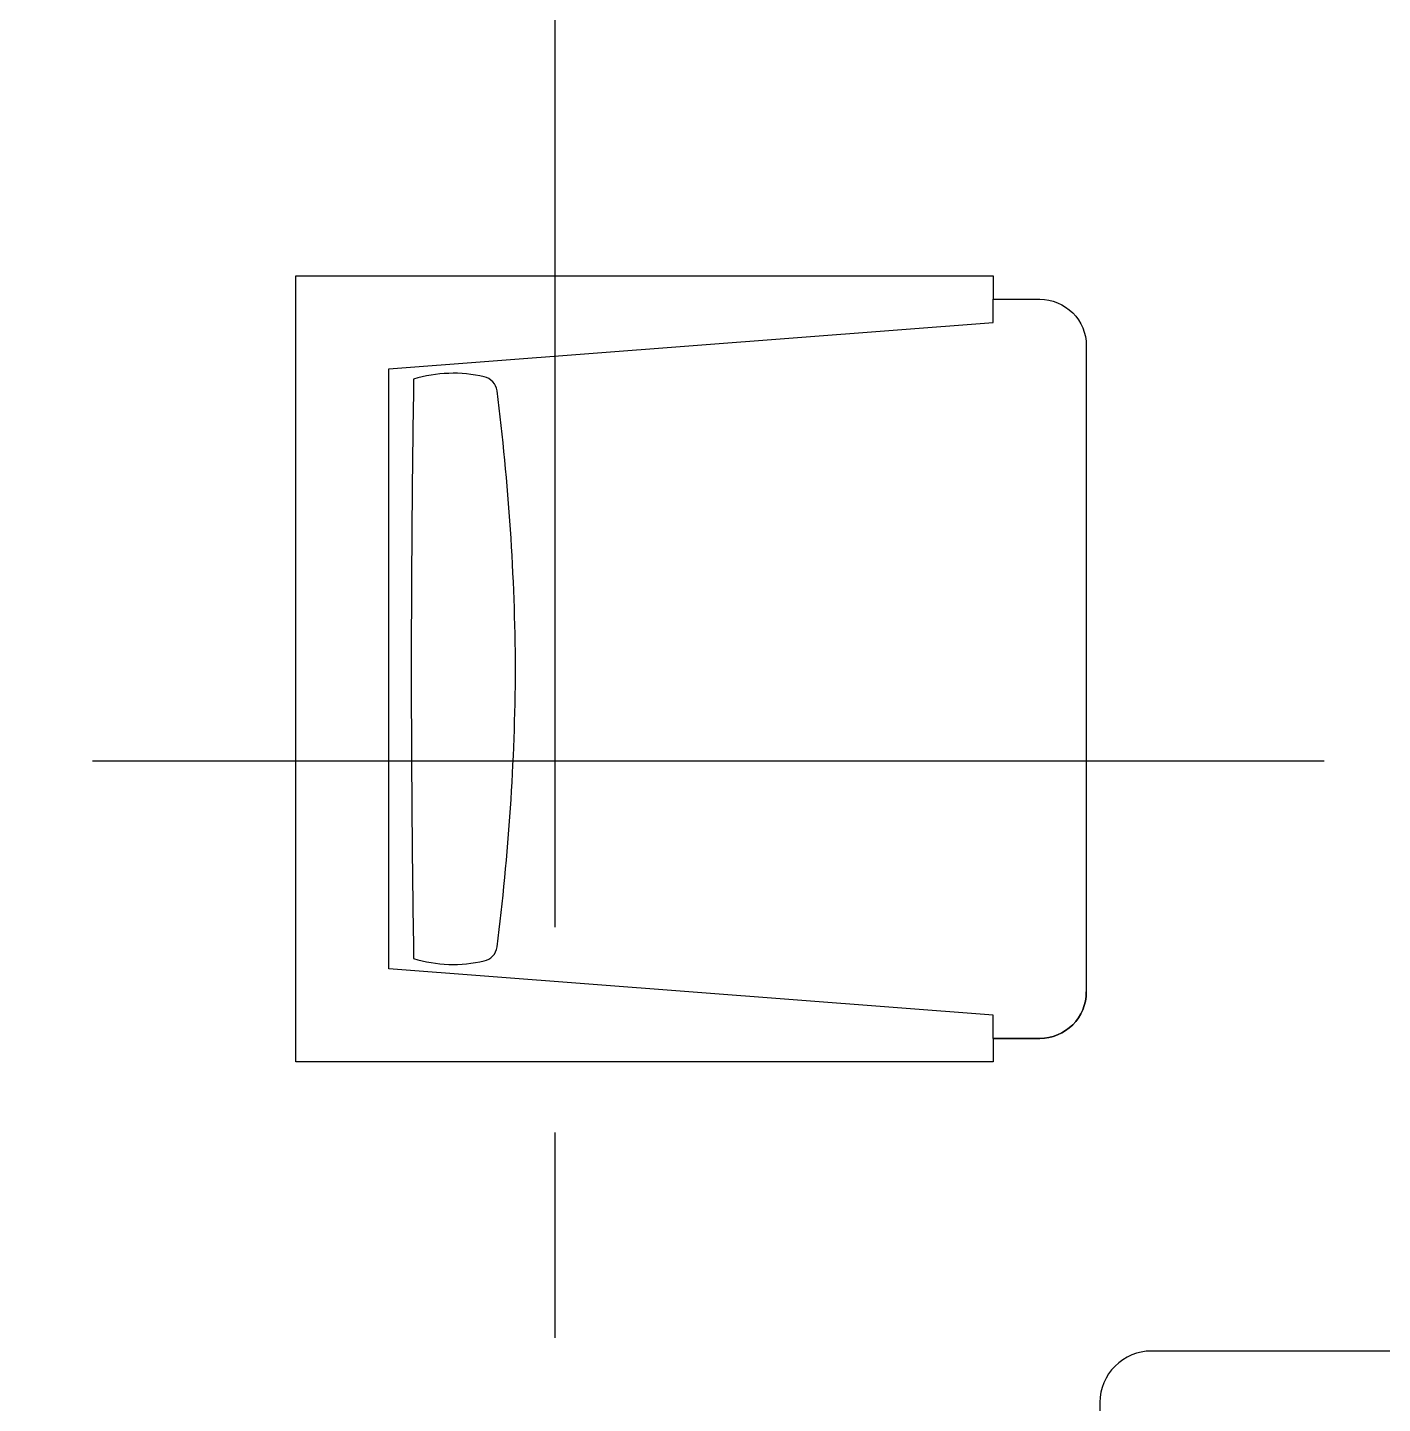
# Model space of a CAD drawing. Header units: millimetres. Extents: x -187744 to 2148, y -49419 to 6550.
# Drawn here: x -31707 to -30386, y -14138 to -12797 of the extents above; entities that cross this region are included whole.
import ezdxf
from ezdxf.enums import TextEntityAlignment as Align

# ---------------------------------------------------------------- set-up
doc = ezdxf.new("R2010")
doc.units = ezdxf.units.MM
doc.header["$LTSCALE"] = 1000
doc.header["$MEASUREMENT"] = 0
doc.set_wipeout_variables(frame=1)
doc.linetypes.add('B1户型$0$DASH', pattern=[0.35, 0.25, -0.1])
doc.linetypes.add('M-CENTER', pattern=[1.8, 1.2, -0.2, 0.2, -0.2])
for name, color, linetype in [('A-AXIS', 150, 'Continuous'), ('AXIS_TEXT', 50, 'Continuous'), ('B1户型$0$FURNITURE', 9, 'B1户型$0$DASH'), ('DOTE', 138, 'M-CENTER')]:
    doc.layers.add(name, color=color, linetype=linetype)
doc.styles.add('COMPLEX', font='COMPLEX')

# ---------------------------------------------------------------- blocks, each defined once
blk = doc.blocks.new('QBLOCK2019073115112111')
at = {"layer": 'DOTE'}
for p, q in [((-2492.1, -4386.9), (-2492.1, 4572.4)), ((-6542.9, -2424.9), (6625.8, -2424.9))]:
    blk.add_line(p, q, dxfattribs=at)
at = {"layer": 'AXIS_TEXT', "style": 'COMPLEX', "width": 1.041667}
for p, p2 in [((-5892.1, 5527.8), (-5692.1, 5527.8)), ((-5892.1, 5527.8), (-5692.1, 5527.8)), ((-5192.1, 5527.8), (-4992.1, 5527.8)), ((-5192.1, 5527.8), (-4992.1, 5527.8)), ((-3492.1, 5527.8), (-3292.1, 5527.8)), ((-3492.1, 5527.8), (-3292.1, 5527.8)), ((-2592.1, 5527.8), (-2392.1, 5527.8)), ((-2592.1, 5527.8), (-2392.1, 5527.8)), ((-192.1, 5527.8), (7.9, 5527.8)), ((-192.1, 5527.8), (7.9, 5527.8)), ((2707.9, 5527.8), (2907.9, 5527.8)), ((2707.9, 5527.8), (2907.9, 5527.8)), ((4507.9, 5527.8), (4707.9, 5527.8)), ((4507.9, 5527.8), (4707.9, 5527.8)), ((5507.9, 5527.8), (5707.9, 5527.8)), ((5507.9, 5527.8), (5707.9, 5527.8)), ((-7660.5, 3713.1), (-7460.5, 3713.1)), ((-7660.5, 3713.1), (-7460.5, 3713.1)), ((7521.1, 3713.1), (7521.6, 3713.1)), ((7521.1, 3713.1), (7521.6, 3713.1)), ((-7660.5, 2463.1), (-7460.5, 2463.1)), ((-7660.5, 2463.1), (-7460.5, 2463.1)), ((7521.1, 2463.1), (7521.6, 2463.1)), ((7521.1, 2463.1), (7521.6, 2463.1)), ((-7660.5, 1413.1), (-7460.5, 1413.1)), ((-7660.5, 1413.1), (-7460.5, 1413.1)), ((7521.1, 1413.1), (7521.6, 1413.1)), ((7521.1, 1413.1), (7521.6, 1413.1)), ((-7660.5, 263.1), (-7460.5, 263.1)), ((-7660.5, 263.1), (-7460.5, 263.1)), ((7521.1, 263.1), (7521.6, 263.1)), ((7521.1, 263.1), (7521.6, 263.1)), ((-7660.5, -736.9), (-7460.5, -736.9)), ((-7660.5, -736.9), (-7460.5, -736.9)), ((7521.1, -736.9), (7521.6, -736.9)), ((7521.1, -736.9), (7521.6, -736.9)), ((-7660.5, -1436.9), (-7460.5, -1436.9)), ((-7660.5, -1436.9), (-7460.5, -1436.9)), ((7521.1, -1436.9), (7521.6, -1436.9)), ((7521.1, -1436.9), (7521.6, -1436.9)), ((-7660.5, -2536.9), (-7460.5, -2536.9)), ((-7660.5, -2536.9), (-7460.5, -2536.9)), ((7521.1, -2536.9), (7521.6, -2536.9)), ((7521.1, -2536.9), (7521.6, -2536.9)), ((-7660.5, -4136.9), (-7460.5, -4136.9)), ((-7660.5, -4136.9), (-7460.5, -4136.9)), ((7521.1, -4136.9), (7521.6, -4136.9)), ((7521.1, -4136.9), (7521.6, -4136.9)), ((-5892.1, -5349.9), (-5891.6, -5349.9)), ((-5892.1, -5349.9), (-5891.6, -5349.9)), ((-5192.1, -5349.9), (-5191.6, -5349.9)), ((-5192.1, -5349.9), (-5191.6, -5349.9)), ((-3492.1, -5351.1), (-3491.6, -5351.1)), ((-3492.1, -5351.1), (-3491.6, -5351.1)), ((-2592.1, -5349.9), (-2591.6, -5349.9)), ((-2592.1, -5349.9), (-2591.6, -5349.9)), ((-192.1, -5349.9), (-191.6, -5349.9)), ((-192.1, -5349.9), (-191.6, -5349.9)), ((2707.9, -5349.9), (2708.4, -5349.9)), ((2707.9, -5349.9), (2708.4, -5349.9)), ((4507.9, -5349.9), (4508.4, -5349.9)), ((4507.9, -5349.9), (4508.4, -5349.9)), ((5507.9, -5349.9), (5508.4, -5349.9)), ((5507.9, -5349.9), (5508.4, -5349.9))]:
    blk.add_attdef('A', text='', height=224, dxfattribs=at).set_placement(p, p2, align=Align.FIT)
blk = doc.blocks.new('B1户型$0$做成ACAD TuKuai0303')
at = {"layer": 'B1户型$0$FURNITURE', "linetype": 'Continuous'}
blk.add_lwpolyline([(115.34, 106.49), (115.34, 76.4), (115.34, 106.49), (100.3, 106.49), (100.3, 557.77), (608.74, 557.77), (608.74, 106.49), (593.69, 106.49), (593.69, 76.4, -0.414214), (563.61, 46.32), (145.43, 46.32, -0.414214), (115.34, 76.4, 0.414214), (145.43, 46.32)], format="xyb", dxfattribs=at)
blk.add_lwpolyline([(115.34, 106.49), (130.38, 106.49), (160.47, 497.6), (354.52, 497.6), (548.57, 497.6), (578.65, 106.49), (593.69, 106.49)], dxfattribs=at)
blk.add_lwpolyline([(354.52, 415.57, 0.029678), (534.48, 427.52, 0.310462), (543.53, 435.87, 0.12873), (542.05, 481.52, 0.003659), (354.52, 483.07, 0.003659), (166.99, 481.52, 0.12873), (165.5, 435.87, 0.310462), (174.55, 427.52, 0.029678)], format="xyb", close=True, dxfattribs=at)
blk = doc.blocks.new('B1户型$0$做成ACAD TuKuai0305')
blk.add_wipeout([(84, 135.7), (84, 885.7), (2184, 885.7), (2184, 135.7), (2159, 135.7), (2158.8, 80.9), (2147.1, 53.2), (2113.2, 35.8), (1534, 35.7), (1498.6, 50.3), (1484.9, 76.2), (1469.4, 50.3), (1443.5, 36.6), (828, 36), (798.6, 50.3), (785, 75.7), (769.4, 50.3), (738.9, 35.9), (159, 35.7), (140.6, 39.2), (123.6, 50.3), (112, 68.6), (109, 83.7), (109, 135.7)]).dxf.layer = 'B1户型$0$FURNITURE'
at = {"layer": 'B1户型$0$FURNITURE', "linetype": 'Continuous', "lineweight": -2}
blk.add_lwpolyline([(1134, 35.7), (1127.2, 35.7), (834, 35.7, -0.414214), (784, 85.7, -0.414214), (734, 35.7), (159, 35.7, -0.414214), (109, 85.7), (109, 135.7), (84, 135.7), (84, 885.7), (1134, 885.7), (2184, 885.7), (2184, 135.7), (2159, 135.7), (2159, 85.7, -0.414214), (2109, 35.7), (1534, 35.7, -0.414214), (1484, 85.7, -0.414214), (1434, 35.7), (1140.8, 35.7)], format="xyb", close=True, dxfattribs=at)
at = {"layer": 'B1户型$0$FURNITURE', "linetype": 'Continuous'}
for points in [[(84, 885.7), (2184, 885.7), (2184, 135.7), (2134, 135.7), (2084, 785.9), (184, 785.9), (134, 135.7), (84, 135.7), (84, 885.7)], [(784, 85.7), (784.1, 785.9)], [(1484, 85.7), (1484.1, 785.9)]]:
    blk.add_lwpolyline(points, dxfattribs=at)
for points in [[(187.3, 764.3, -0.008996), (776.3, 764.3, -0.12873), (778.8, 686.1, -0.310462), (763.3, 671.8, -0.072657), (200.2, 671.8, -0.310462), (184.7, 686.1, -0.12873), (187.3, 764.3, -0.746294)], [(1476.2, 764.3, 0.007743), (791.8, 764.3, 0.12873), (789.3, 686.1, 0.310462), (804.8, 671.8, 0.062134), (1463.2, 671.8, 0.310462), (1478.7, 686.1, 0.12873), (1476.2, 764.3, 0.746294)], [(2080.3, 764.3, 0.009023), (1493, 764.3, 0.12873), (1490.5, 686.1, 0.310462), (1506, 671.8, 0.072882), (2067.4, 671.8, 0.310462), (2082.9, 686.1, 0.12873), (2080.3, 764.3, 0.746294)]]:
    blk.add_lwpolyline(points, format="xyb", dxfattribs=at)

msp = doc.modelspace()

# ---------------------------------------------------------------- block references
at = {"layer": 'A-AXIS'}
msp.add_blockref('QBLOCK2019073115112111', (-28700.4, -11086.6), dxfattribs=at)

# ---------------------------------------------------------------- next in the draw order: block references
at = {"layer": 'B1户型$0$FURNITURE', "extrusion": (0, 0, -1), "xscale": -1.505928853759539, "yscale": 1.505928853759539, "zscale": -1.505928853759539, "rotation": 270}
msp.add_blockref('B1户型$0$做成ACAD TuKuai0303', (30605.3, -13955.6, 0), dxfattribs=at)
at = {"layer": 'B1户型$0$FURNITURE', "xscale": -1, "rotation": 180}
msp.add_blockref('B1户型$0$做成ACAD TuKuai0305', (-30770.7, -14050.8), dxfattribs=at)

doc.saveas('drawing.dxf')
